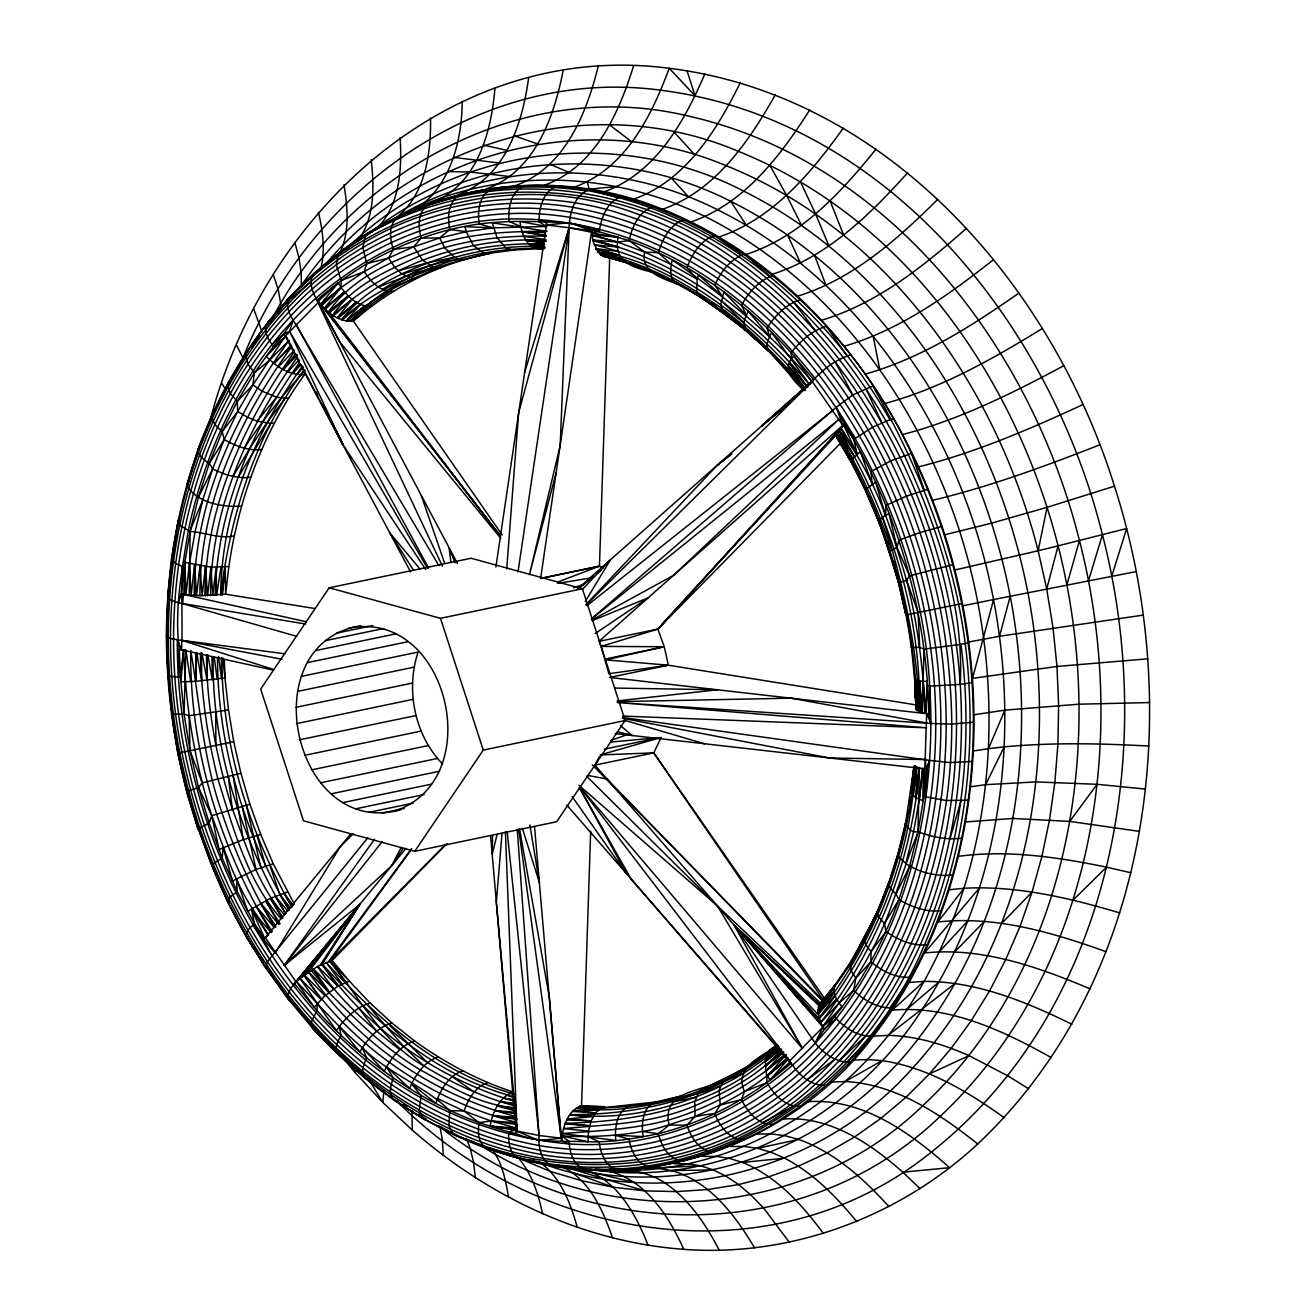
<?xml version="1.0" encoding="UTF-8"?>
<svg xmlns="http://www.w3.org/2000/svg" width="1316" height="1316" viewBox="0 0 1316 1316"><rect width="100%" height="100%" fill="white"/><g stroke="black" fill="none" stroke-linecap="round" stroke-linejoin="round"><path stroke-width="1.5" d="M500.82 538.392L339.495 341.502L318.472 302.318C313.422 294.455 308.569 284.207 312.78 274.995L342.719 250.172C275.439 299.176 226.895 370.684 198.469 448.361L197.992 450.253C176.673 509.802 166.671 573.036 166.342 636.22L170.603 638.523L177.331 639.773C175.489 865.846 325.776 1123.584 569.252 1143.9C672.377 1151.27 773.808 1099.699 836.137 1018.617C908.912 925.164 937.14 803.073 929.705 686.212C917.926 463.413 752.505 214.607 508.766 218.95C404.423 222.075 308.684 284.75 252.935 371.227C221.401 419.639 200.197 474.237 188.287 530.677C182.019 569.631 174.14 609.95 179.289 649.331L183.631 649.923C185.704 706.116 194.472 762.129 211.761 815.706C227.076 856.535 240.17 900.605 271.326 932.55C220.233 848.113 189.586 749.659 190.721 650.597C199.933 704.669 203.322 760.023 221.779 812.202C235.087 852.439 252.59 891.31 274.699 927.5M314.968 608.535L225.661 594.223L199.933 595.704C199.259 505.476 239.183 419.623 291 347.523M603.041 568.167L599.454 566.16L540.629 578.415L591.838 229.56C575.059 221.614 557.013 222.552 539.017 221.73C518.998 220.956 499.027 221.483 479.123 223.983C419.014 232.471 362.443 259.926 317.074 300.048C325.529 311.201 338.426 322.519 353.362 321.088C392.053 287.25 439.297 263.167 489.865 253.445C437.044 265.207 382.199 282.002 341.65 319.656C367.97 285.128 410.937 268.398 450.862 254.778C481.163 246.191 512.681 243.18 544.1 243.838M917.515 833.752C901.246 872.771 891.705 914.423 871.077 951.649C857.226 978.068 839.542 1002.118 822.747 1026.694L824.392 1029.277C856.913 991.08 881.539 946.632 898.877 899.667L909.586 866.323L917.992 831.778L919.407 767.541C912.482 860.138 877.163 949.198 820.575 1022.614L824.392 1029.277L815.114 1043.062C823.783 1053.178 836.203 1063.279 850.35 1061.848C998.515 899.025 1005.062 645.005 911.478 453.395C830.922 277.824 628.143 132.965 431.006 203.799L398.501 216.976L369.961 232.126L340.285 251.899C456.537 166.787 620.033 175.62 734.509 259.17C860.351 347.506 936.334 494.586 956.387 645.087C977.031 801.74 935.742 975.386 815.394 1084.071C719.391 1173.165 570.256 1191.983 453.461 1134.293L448.97 1125.92L449.727 1110.54C423.916 1085.585 388.138 1073.379 362.328 1047.717C338.59 1027.483 318.159 1003.894 296.445 981.604L290.688 988.382L287.398 996.475L288.73 999.634L294.241 1004.947M199.933 595.704L184.651 594.552L184.865 562.376L210.889 567.147L228.852 566.538C238.936 497.859 263.529 430.743 304.621 374.451C289.8 375.965 276.179 366.555 266.26 356.422L285.621 336.518L283.713 333.984L293.155 320.166C288.385 313.027 283.483 300.064 292.843 294.455L264.516 328.737M189.29 595.046L190.113 531.467L198.519 496.938L209.228 463.594L222.174 431.664L237.275 401.347L254.416 372.856L273.514 346.371L283.713 333.984L289.602 331.303L293.155 320.166L438.952 565.65M302.516 366.045C254.959 432.487 221.137 512.483 220.71 594.996C230.432 514.77 255.288 435.103 304.309 369.878M196.38 652.933L196.15 681.31L180.901 681.852L183.631 649.923L185.836 650.17L190.705 681.606M973.445 722.155L951.369 724.113L930.938 723.438L928.816 713.93L919.522 711.693C921.216 612.779 889.978 514.572 839.279 430.184L844.477 423.884L836.203 407.236L852.768 394.948L872.771 386.065C924.803 477.149 963.213 577.527 968.856 683.201C974.399 772.377 960.746 863.28 924.293 945.151C865.286 1088.003 711.134 1194.566 553.822 1165.68C540.596 1163.295 538.31 1146.581 539.05 1135.461L517.254 829.245M185.836 650.17L184.059 714.111L190.096 750.975L198.486 787.379L209.195 823.092L222.124 857.9L237.209 891.557L272.05 955.992L267.411 961.7L265.684 967.803L288.73 999.634M194.242 595.441C193.913 502.416 235.63 414.606 288.961 340.351L269.796 359.992L254.416 372.856L252.902 384.897L237.686 411.48L224.23 439.56L212.633 468.973L202.927 499.587L195.179 531.22L189.438 563.692L185.951 594.684L184.865 562.376L184.651 594.552M221.713 658.066C222.091 745.152 248.658 831.58 291.856 906.856M210.56 595.72C210.84 509.21 247.753 426.466 297.416 357.031M357.442 241.305L372.773 231.139L338.36 254.317L336.353 264.911L341.157 280.571L341.074 287.464C348.164 297.136 358.873 307.467 371.836 306.069M611.512 257.442L629.443 263.513L603.156 256.209L597.859 252.014L592.825 240.631L591.838 229.56L599.602 229.033C601.955 216.252 607.844 201.035 621.3 196.66M205.033 595.786C205.247 507.466 243.575 423.571 293.846 352.573M288.961 909.981C244.628 834.064 217.634 746.304 217.518 658.099M209.524 422.995C260.749 217.765 446.897 39.184 669.219 68.284C887.757 95.476 1051.681 284.651 1114.487 486.196C1185.568 707.597 1152.865 979.022 977.722 1143.999C899.173 1216.905 790.998 1257.389 683.711 1249.328C582.906 1242.074 487.825 1196.112 412.319 1130.148L411.941 1110.49M893.169 418.899L889.929 419.722C821.184 297.844 699.421 199.687 556.898 186.346C543.59 190.705 539.56 206.826 539.017 219.311L546.502 222.289L546.453 224.97L495.885 567.081M840.25 443.508L657.868 629.081L599.027 641.336L844.477 423.884C893.12 502.827 921.315 593.796 927.681 686.212L960.236 684.386C964.299 604.801 936.745 526.992 904.339 455.402C871.011 387.842 824.819 326.269 766.586 278.202C666.274 193.008 517.287 159.828 395.902 218.785C388.236 227.01 390.079 239.709 393.418 249.464L388.516 258.002L364.269 271.589L341.074 287.464L320.462 304.309L317.074 300.048M488.878 1147.914C623.85 1203.498 787.527 1152.503 873.429 1036.12C974.284 905.655 994.715 726.893 954.89 569.992C915.673 415.971 813.568 269.747 662.54 209.26C549.117 162.444 410.839 185.062 320.413 268.777M615.987 1170.368C744.807 1174.497 863.855 1092.296 924.013 981.391C993.712 856.288 1004.602 704.192 969.859 566.719C935.166 431.615 854.133 304.292 732.847 231.813C634.328 171.557 505.805 161.391 402.104 214.755M589.42 1169.25C719.852 1189.894 852.028 1119.176 921.874 1009.931C1007.612 879.647 1023.206 712.351 985.454 563.199C947.981 416.728 855.63 278.318 717.812 209.869C613.717 157.13 481.804 159.401 384.025 225.381M492.546 835.989L492.2 854.232L497.07 834.525M912.547 646.649L911.445 647.094L914.653 679.977L919.818 681.145L919.522 711.693M430.513 118.045C431.253 156.275 424.311 202.911 387.562 223.342M855.861 978.216L870.847 961.897L871.077 951.649L885.948 931.596L884.533 923.569L879.368 917.63L877.525 912.301L888.991 882.049L898.236 852.9L905.605 822.796L905.392 824.392C894.781 873.791 876.604 921.644 850.037 964.71L851.353 971.043L855.861 978.216L853.689 990.389L838.966 1003.137L820.575 1022.614L817.713 1010.885L819.539 1004.47C851.304 968.625 873.511 925.148 890.241 880.355L876.226 915.393M952.817 875.008C936.679 876.67 919.259 872.689 905.836 863.526L913.584 831.893L919.325 799.437L922.516 768.347L924.276 768.709L923.256 800.868L915.952 797.874L916.643 768.511M925.526 713.321L927.221 681.408L919.818 681.145L922.187 712.532L924.046 649.133L919.703 647.373L911.264 647.423C901.657 573.102 875.732 501.166 836.91 437.142L839.279 430.184C874.071 473.382 891.129 527.732 906.543 580.224C917.844 623.751 923.01 668.512 925.526 713.321L927.681 686.212L928.816 713.93L609.538 677.46L668.364 665.205L916.035 704.899M222.749 657.868L228.491 709.916L189.06 715.74L184.059 714.111L180.424 677.049L178.548 677L179.289 649.331L273.514 670.157M215.215 595.49C216.86 511.562 250.83 430.71 299.16 363.019M928.816 713.93L929.705 686.212M166.721 633.358L167.806 600.54M213.176 656.585C211.646 746.682 240.532 836.203 285.424 913.748M586.048 1169.25C574.418 1167.539 570.223 1154.017 569.252 1143.9L561.603 1140.972C562.541 1127.615 567.41 1110.49 581.557 1105.802L590.67 831.317M557.392 582.165L599.454 566.16L609.719 256.834M622.748 716.068L926.579 727.814L617.352 702.497L930.938 723.438L926.661 713.568L924.819 768.84L926.99 769.202L929.705 760.401L950.103 762.589L972.146 761.421M968.247 800.161L946.286 800.523L926.036 796.854L926.99 769.202L924.276 768.709L924.029 796.262L917.992 831.778C931.86 836.91 946.994 840.233 961.799 838.111M591.838 229.56L629.081 240.631L644.725 252.113C640.201 272.165 662.919 278.564 677.263 284.059L680.059 284.684L654.99 272.971L631.269 264.187M179.437 519.047L178.219 520.33L171.475 559.234L175.604 563.511L182.217 566.374C180.983 594.19 182.891 621.761 181.542 649.676L177.331 639.773L284.914 653.789M490.621 835.973L516.267 1133.701C539.001 1143.719 563.922 1140.462 588.038 1141.762C611.71 1142.42 635.217 1138.554 658.296 1133.685C707.482 1121.446 753.065 1096.656 791.048 1063.213L579.928 787.182M534.543 826.728L561.603 1140.972L518.718 829.146M447.045 843.572L332.158 960.466L317.584 966.388L300.015 978.446L317.321 1003.45L316.942 1010.54L311.234 1022.187L312.682 1028.273C344.858 1063.542 381.837 1094.418 423.11 1118.518L425.381 1119.801L395.803 1101.097C387.365 1096.787 390.704 1085.124 393.32 1078.1L386.493 1066.865C393.007 1055.893 401.956 1044.772 414.655 1041.005C444.775 1062.818 477.955 1080.403 513.306 1092.083C499.192 1096.754 492.678 1112.546 490.062 1126.052L516.514 1130.247L516.267 1133.701L508.667 1134.195C508.404 1142.93 509.868 1154.264 518.8 1158.343L553.822 1165.68L562.837 1166.124M877.525 912.301L852.094 959.989L834.558 985.832L833.933 991.836L836.532 999.206L818.832 1018.14C874.614 945.891 911.972 857.506 915.064 765.649C907.81 855.861 874.186 943.325 817.943 1014.356L734.18 925.23L594.914 765.122L599.29 756.634M508.667 1134.195L508.815 1131.859L516.596 1129.589L490.062 1126.052L516.826 1128.19L491.098 1121.018L464.055 1111L437.488 1098.58C442.423 1087.098 450.138 1074.777 462.755 1070.928M462.163 101.529C462.048 147.408 445.91 201.233 398.156 217.831M173.005 556.865L171.804 557.984L167.626 597.464L169.616 599.652L178.548 602.827L181.131 594.059L183.385 594.404L182.677 603.699L296.791 636.368M506.726 568.857L518.636 412.747L569.154 227.767C569.45 213.472 574.187 195.146 589.157 189.915L618.29 197.68M926.201 769.07L924.029 796.262L926.036 796.854M443.229 1155.267L442.39 1140.051L440.054 1126.924C585.258 1243.011 802.974 1248.67 940.15 1116.379C1093.843 972.195 1130.263 738.358 1079.465 540.531C1030.823 346.24 888.152 159.335 684.813 115.249C519.623 77.167 346.684 173.712 270.948 320.972M654.99 272.971C633.226 267.362 613.223 262.986 618.059 237.209L591.871 232.998L599.29 231.402L599.602 229.033M502.021 833.341L496.346 902.217L517.024 1131.118L516.267 1133.701C438.787 1115.195 369.993 1069.184 316.942 1010.54L294.389 983.595L406.002 848.343M915.015 765.616L911.675 794.732L914.028 766.652L910.902 793.252L915.952 797.874L919.407 767.541M569.252 1143.9L569.104 1141.515L562.047 1135.955L588.038 1141.762L588.482 1131.069L591.081 1120.936L595.589 1112.892L601.445 1107.891L656.075 1101.92L681.162 1095.965C647.357 1106.838 611.578 1108.401 576.326 1108.105C617.336 1113.912 658.115 1103.976 697.546 1093.629C728.044 1086.095 754.15 1067.325 778.217 1047.832M383.861 1090.948L382.808 1102.446L412.319 1130.148M926.727 769.153L924.029 796.262L926.99 769.202M915.952 797.874L919.029 767.425M550.845 1165.071C669.729 1185.93 793.449 1130.921 865.681 1035.906C950.975 926.201 978.495 780.256 960.943 644.346L968.263 642.981M222.371 594.783L225.217 567.097L225.661 594.223L228.852 566.538M586.229 604.817L812.268 381.492L813.716 379.666L791.163 352.721C746.633 303.634 691.558 263.513 629.081 240.631L617.665 242.095L592.693 240.006C679.862 260.107 752.439 317.715 809.505 384.519L811.906 381.607C772.179 333.474 722.78 295.755 672.262 259.926C670.37 267.806 668.841 279.403 677.263 284.059M401.15 809.653C293.188 840.233 250.632 643.146 360.897 625.692M442.554 764.004C414.606 735.052 405.542 690.061 418.093 652.078L301.512 676.358M850.35 1061.848L826.201 1085.322L800.424 1106.164C785.52 1107.463 773.808 1094.484 766.948 1082.673C767.689 1069.53 758.987 1053.03 776.489 1045.809M760.648 342.456C751.239 336.6 739.066 327.7 746.452 315.396L723.849 291.971L720.773 304.473L723.455 312.764L746.468 330.99L770.337 352.277L768.462 351.142C721.349 304.144 662.902 267.691 597.859 252.014C643.327 257.591 683.843 282.512 721.02 307.878C752.489 330.892 779.565 359.087 805.112 388.385M911.675 794.732L914.702 767.491M913.37 796.295L916.693 766.554M220.924 567.377L216.646 595.391L216.104 567.41L212.797 595.605L210.889 567.147L207.583 595.753L205.461 566.637L202.121 595.737L199.966 565.864L196.578 595.556L194.571 564.877L191.133 595.194L189.438 563.692M910.902 793.252L914.044 765.764M919.325 799.437L922.861 768.412L923.256 800.868M221.993 594.832L225.217 567.097M917.992 831.778L913.584 831.893L910.277 829.968L905.392 824.392L913.88 767.672M183.631 649.923L180.424 677.049L179.289 649.331M494.931 88.073C491.394 132.686 476.524 187.3 429.361 203.552M449.727 1110.54L464.055 1111L479.024 1122.63C477.757 1131.53 477.724 1143.949 487.068 1148.506L518.8 1158.343L524.64 1158.705M478.975 1144.377C614.309 1231.875 805.787 1219.34 922.631 1105.835C1062.111 975.419 1102.282 767.244 1066.865 585.011C1031.58 401.544 916.331 222.93 738.391 151.356C582.725 85.079 395.277 147.096 301.315 285.572L301.216 272.856L299.077 258.43L294.85 242.457M911.067 791.87L913.896 772.492M518.01 571.884L569.154 227.767L591.805 230.892L569.351 222.684L546.453 224.97L569.154 227.767L591.805 232.241M804.882 389.47L787.939 369.237L804.8 390.523L788.251 371.474L803.763 390.408C793.071 379.995 780.997 369.171 793.877 355.962L811.906 381.607C822.484 370.092 835.134 359.433 850.432 355.123M858.065 951.155L877.953 910.08L888.991 882.049M178.219 520.33L179.65 525.199L190.113 531.467L184.076 566.982L181.131 594.059L184.076 594.47L184.076 566.982L182.217 566.374M528.654 77.71C522.386 123.359 505.426 178.071 457.409 194.933M369.401 1080.337L382.808 1102.446L354.843 1072.326L355.468 1068.773M906.757 821.414L907.431 817.565M908.122 813.716L908.797 809.883M909.471 806.034L911.165 796.427M777.213 1045.792C761.651 1056.485 733.489 1067.654 744.494 1091.523L741.434 1099.584C747.34 1111.609 758.312 1125.493 773.166 1124.226L800.424 1106.164M320.462 270.01C325.562 251.076 322.831 231.205 318.456 212.419M629.081 240.631C631.993 226.994 638.885 211.234 653.131 206.53M507.055 1153.277L550.351 1171.421L581.639 1180.715L613.19 1187.213L644.84 1190.848L676.391 1191.622L707.712 1189.532L738.605 1184.564L768.906 1176.767L798.45 1166.19L827.09 1152.865L854.643 1136.892L880.963 1118.337L905.934 1097.314L929.392 1073.922L951.221 1048.326L971.29 1020.624L989.5 990.981L1005.753 959.561L1019.966 926.546L1032.04 892.1L1041.91 856.403L1049.543 819.687L1054.889 782.115L1057.932 743.918L1058.623 705.294L1056.978 666.455L1052.997 627.6L1046.713 588.959L1038.159 550.746L1047.059 507.334L1114.487 486.196M396.856 1101.064C536.533 1242.09 770.798 1281.85 931.465 1152.026C1112.283 1008.665 1158.064 749.446 1102.43 534.724C1050.283 323.621 886.82 118.933 660.665 90.212C476.096 65.224 305.213 196.166 240.779 363.43M771.077 1050.398L777.246 1045.381L749.182 1065.384L723.652 1080.173L719.062 1090.503L720.247 1105.111L714.703 1113.78C689.568 1114.899 667.261 1127.927 642.504 1131.447C615.97 1136.218 588.943 1137.254 562.047 1135.955M563.133 70.521C554.102 116.992 534.921 171.606 486.098 188.961M850.037 964.71L879.236 908.221M199.193 448.641C160.042 558.297 157.69 679.369 187.086 791.656L186.658 791.541C173.531 740.842 166.622 688.597 166.342 636.22M900.407 847.372L903.335 835.397M904.306 831.399L906.263 823.405M1136.251 571.572L993.58 599.537L972.508 678.382L1056.978 666.455L1147.799 658.822M241.568 506.101C222.404 507.433 197.071 502.942 186.691 485.407L188.385 482.281M556.175 472.625L529.46 574.566L560.172 445.696L569.154 227.767L524.541 372.741M961.832 603.6L905.918 615.033L898.647 583.021L906.543 580.224L909.619 575.882L897.002 547.407L889.024 513.503L882.575 517.106C901.773 580.389 917.696 645.087 919.226 711.578L915.985 708.765L914.801 679.418L915.229 685.504M1046.713 588.959L1058.097 545.844L1126.628 528.522L1111.74 576.293M968.79 641.994L999.551 636.27L1010.211 596.197C978.742 433.721 881.934 276.689 730.808 201.381C616.974 143.033 470.404 152.311 369.664 233.212M777.591 1045.036L746.616 1067.309L699.799 1090.8L694.7 1101.36L695.078 1116.33L686.936 1125.18L669.104 1125.131L658.296 1133.685L642.504 1131.447C641.731 1120.59 644.034 1105.588 656.075 1101.92M294.422 904.191L273.234 863.79L260.7 834.426L243.279 839.608L223.21 847.767L222.124 857.9L211.81 865.007L227.487 901.361L245.549 935.413L265.684 967.803L268.168 969.579M250.714 477.231C237.554 479.057 224.362 474.582 212.633 468.973C209.82 461.143 198.798 459.169 197.992 450.253L213.57 412.78L209.441 424.344M738.292 323.407L699.553 296.594L696.723 291.445L697.167 279.272L671.275 264.532L658.395 252.721C662.326 239.15 670.173 224.098 684.435 219.443M598.188 66.54C586.327 113.62 564.844 167.889 515.263 185.655M1066.865 585.011L1079.465 540.531M949.955 838.736L960.927 801M227.536 384.65L247.918 350.171L227.536 384.65L230.251 393.352L237.275 401.347L237.686 411.48L222.174 431.664L224.23 439.56C235.482 445.927 248.494 451.224 261.654 449.48M1088.48 580.8L1102.43 534.724M393.698 291.099C380.817 292.481 370.619 281.525 364.269 271.589L366.687 263.661L362.821 247.375L365.42 236.386M885.339 537.57L865.763 490.917L867.376 488.187L875.535 482.034L885.553 515.346L885.981 505.36L906.477 496.116L927.599 489.355M890.85 878.43L899.42 851.37L897.973 854.726L898.631 856.749L905.836 863.526M186.691 485.407L198.469 448.361L211.629 416.596L229.658 380.505M187.119 487.298C214.755 388.911 274.205 296.462 363.084 243.213C435.448 199.719 524.985 187.908 606.479 209.441C812.433 266.687 937.535 481.13 950.103 685.356C965.714 877.262 869.942 1103.663 668.215 1153.606C467.295 1202.38 280.818 1043.193 211.81 865.007M633.605 65.8C618.882 113.242 595.062 166.968 544.725 185.03M319.739 270.043L316.959 270.997L288.813 298.304L268.25 321.959C261.917 329.576 268.431 339.939 273.514 346.371L285.621 336.518L287.118 338.245L283.713 333.984L272.132 344.611M437.488 1098.58L435.859 1103.334L411.595 1083.841C417.32 1072.573 425.677 1060.844 438.327 1057.028M564.087 1166.65C694.453 1201.689 838.111 1145.496 918.206 1038.702C1014.159 914.867 1039.245 747.57 1010.211 596.197M535.941 1161.09C665.6 1211.97 821.233 1171.882 912.942 1067.802C1027.944 941.318 1059.561 756.93 1027.878 592.677C995.883 427.453 897.413 267.74 743.721 191.149C615.839 124.461 448.378 146.405 345.993 249.398M464.055 1111C468.183 1099.37 475.24 1086.523 487.792 1082.64M199.785 446.766L213.57 412.78M190.59 529.509L202.927 499.587M340.104 252.639C349.892 231.468 347.638 207.171 343.969 184.816M973.396 750.959L988.464 748.672L1004.898 710.146L1079.054 704.192L1149.658 702.563M704.817 73.992C684.304 121.5 655.648 173.449 603.978 191.84M594.914 765.122L653.756 752.867L661.241 737.404L600.162 754.94L653.756 752.867L824.754 998.663M941.384 910.639C926.513 912.514 911.61 906.971 898.877 899.667L896.13 894.14L909.586 866.323M970.55 786.738L985.618 784.665L1004.24 746.863C1052.323 742.356 1100.719 743.425 1148.868 746.057M198.519 496.938L212.633 468.973M740.217 82.892C716.792 130.07 685.718 180.818 633.424 199.242M374.484 839.279L284.174 965.45L391.855 865.517L401.133 847.471M898.17 577.214L878.512 520.791L882.575 517.106M727.551 1077.886C706.412 1092.198 660.583 1088.431 669.104 1125.131M167.938 674.68L169.6 676.21L178.548 677M878.019 914.85L850.646 962.111M198.288 828.603L212.156 866.422L198.288 828.603L209.195 823.092L211.761 815.706L198.486 787.379L202.22 782.888L240.894 773.232L249.892 804.175L260.7 834.426M238.18 477.231L270.751 423.407L274.337 423.012M775.223 94.933C748.886 141.519 715.41 190.869 662.54 209.26M924.342 490.128L911.478 453.395L890.685 460.896L870.896 471.704L872.245 484.206L860.269 451.668L852.636 458.807L851.304 462.113L866.257 491.723L865.763 490.917M233.129 476.326L249.234 449.2L266.605 423.226L285.111 398.32L288.681 397.958M884.533 923.569L898.877 899.667M585.242 601.577L610.46 559.744L582.725 589.058M209.228 463.594L224.23 439.56M513.075 1100.867C436.945 1078.133 367.707 1029.277 322.223 964.036L359.762 904.487L284.174 965.45L382.298 841.516M350.698 833.916L265.306 937.699L296.067 981.917L359.762 904.487L321.663 964.299L337.867 986.145L349.431 981.21L370.092 1003.006L391.872 1022.96L414.655 1041.005M809.636 110.051C780.421 155.814 744.593 203.569 691.18 221.845M320.232 965.023L359.762 904.487L294.389 983.595M391.855 865.517L403.19 848.376M574.352 187.102C625.38 168.826 651.601 115.89 669.219 68.284L695.045 95.723L687.034 70.735M237.275 401.347L252.902 384.897L285.259 336.123L318.62 302.186L457.442 563.413M329.197 587.791L260.683 689.041L303.47 820.789L414.754 851.304L556.635 821.76L625.149 720.526L582.379 588.762L471.079 558.247L329.197 587.791L440.498 618.323L582.379 588.762M414.754 851.304L483.268 750.071L625.149 720.526M817.795 1012.284L833.933 991.836L817.713 1010.441L852.028 961.766M866.504 934.821C861.914 940.298 867.195 947.421 871.077 951.649M357.952 240.762C374.879 217.666 374.205 186.987 371.244 159.795M244.266 448.098C262.345 420.544 283.039 394.866 304.95 370.306L301.068 374.797M853.689 990.389C863.428 999.749 876.045 1007.447 889.863 1007.924L911.429 977.13C896.492 978.791 882.115 971.011 870.847 961.897M251.323 347.029L259.713 335.383M843.276 128.145C811.199 172.84 773.084 218.818 719.161 236.896M411.892 848.787L330.069 960.993C359.367 997.512 382.035 1042.19 423.949 1066.026C452.671 1083.43 483.465 1097.692 516.02 1106.164M328.572 961.486L411.332 848.968M965.549 821.941L1012.942 818.47L1069.76 821.398L1097.1 784.303L1145.463 789.074M827.632 996.163L830.018 993.004M515.658 1116.478C432.898 1094.583 356.899 1042.765 308.553 971.965L359.762 904.487L302.104 976.768M580.093 787.067L802.447 1048.539L734.18 925.23L819.539 1004.47L834.558 985.832L818.223 1007.365L833.834 988.612M829.804 993.087L823.684 1001.048L592.332 764.876M312.78 274.995L316.959 270.997M811.906 381.607L813.716 379.666M1119.719 912.909C1069.332 897.94 1017.021 885.438 964.069 888.251L937.831 922.039C995.406 915.492 1052.471 932.534 1106.114 951.698M284.272 305.427L289.158 299.16M836.088 983.595L819.539 1004.47M277.627 313.257L281.311 308.569M359.762 904.487L303.864 975.37C353.774 1047.339 431.122 1100.456 515.954 1122.219M297.367 354.876L283.22 369.549L295.689 353.79M500.376 536.122L321.647 305.707L341.074 287.464L321.203 305.213L318.028 301.348L338.261 282.924L341.074 287.464L324.262 308.322L500.508 536.155L328.408 311.974C354.514 274.501 400.228 257.377 441.863 242.966C476.03 232.948 511.71 231.221 547.094 231.271L492.332 222.815L497.004 237.604L505.459 247.622L512.089 250.056L541.287 248.642C527.124 250.04 521.021 232.981 520.067 221.499L546.568 226.5L546.502 222.289M546.189 236.222C503.074 235.153 459.481 240.121 419.162 256.126C387.546 270.603 352.524 284.947 332.784 315.149C390.507 263.216 468.414 236.732 545.762 240.17M367.904 837.716L272.05 955.992M834.558 985.832L819.325 1004.799L734.18 925.23L815.114 1043.062L822.944 1027.105L821.76 1024.851L734.18 925.23L818.93 1005.687M237.686 411.48L247.128 417.09L257.163 421.169L276.524 397.169L285.111 398.32M399.883 1049.74C368.941 1025.838 338.755 999.634 317.584 966.388L337.867 986.145L324.97 995.702L314.228 1007.283L296.445 981.604M875.962 149.152C841.089 192.514 800.737 236.535 746.353 254.366M841.566 427.141L843.523 424.887L853.755 439.396L857.177 454.152L840.973 427.832L842.898 425.529L812.136 381.311L803.155 389.635M979.63 887.741L924.523 952.965C981.9 946.928 1038.077 966.915 1090.125 988.875M829.195 992.988L821.349 1002.463L822.994 1001.46L607.038 779.039L587.347 775.371M320.462 304.309L338.261 282.924M817.713 1010.885L833.933 991.836M293.073 985.092L295.935 981.752M266.638 324.081L288.813 298.304M392.036 1098.005C515.247 1188.99 697.414 1189.319 811.314 1082.262C940.924 964.793 978.15 773.545 945.118 606.989C912.284 439.577 804.997 276.492 640.547 215.232C495.556 158.052 325.957 224.016 245.615 354.613L247.869 364.071L254.416 372.856M366.687 263.661L388.516 258.002L413.701 246.783L421.186 238.081L439.659 237.982L466.259 231.665L493.352 227.849L546.568 226.5L539.017 221.73L539.017 219.311M630.529 1105.522C616.694 1110.178 614.506 1127.861 615.789 1140.429L562.425 1133.553C606.956 1130.066 652.473 1128.783 694.305 1111.082C727.978 1097.61 759.019 1078.182 786.343 1054.412L767.689 1075.649L769.86 1080.337L788.383 1058.788C796.147 1072.244 809.439 1086.506 826.201 1085.322M815.18 378.12L761.701 425.923L800.079 392.316M297.021 374.451L303.552 367.016M300.492 364.516L292.613 373.448L300.739 364.598M817.943 1014.356L834.837 995.389M905.918 615.033L898.647 583.021L889.501 551.552L897.002 547.407L898.927 540.152L920.016 532.536L941.417 526.548M907.497 172.939C869.892 214.738 827.419 256.62 772.591 274.156M599.718 643.014L601.116 646.403L657.868 629.081L840.677 428.21L857.177 454.152L843.523 424.887M668.364 665.205L605.656 659.859L664.235 646.748L601.116 646.403L608.897 673.743L668.364 665.205L664.235 646.748L657.868 629.081L838.785 430.908L854.528 456.619L837.7 432.931C860.105 469.713 878.101 509.062 891.557 549.973M783.645 1051.649L766.077 1070.879L784.369 1054.708M657.868 629.081L837.354 433.638L852.636 458.807L836.927 435.251C887.691 517.846 914.242 614.029 917.351 710.689L917.203 680.865M283.22 369.549L296.939 354.613M939.328 951.797L968.148 920.493M286.526 302.696L289.175 299.834M301.117 286.904L315.873 272.938M323.127 267.132C417.896 151.143 587.709 107.188 726.103 165.684C887.313 230.251 996.294 386.328 1038.159 550.746L1058.097 545.844M287.957 371.786L298.88 359.975M544.824 248.296C474.994 246.651 398.633 269.813 349.842 321.351L368.348 306.332L390.243 291.346M585.933 604.62L717.22 465.255L812.136 381.311M291.247 345.269L273.991 363.545L291.724 345.697M278.515 366.769L294.389 350.237M588.482 1131.069L563.544 1128.585C607.597 1124.522 652.752 1123.716 694.19 1106.049C726.103 1092.148 758.888 1076.241 781.671 1049.082M187.086 791.656L177.808 753.18L171.787 713.979M847.159 1062.144L872.689 1035.857C857.752 1037.353 844.198 1027.368 834.591 1016.873L822.747 1026.694L841.845 1006.822L836.532 999.206L818.996 1018.666L734.18 925.23L822.944 1027.105L789.584 1061.041L791.048 1063.213M1001.657 923.404L1032.04 892.1M954.643 951.896L984.434 921.397M445.351 844.675L330.069 960.993L349.431 981.21L332.158 960.466M287.447 892.116L270.487 898.302L251.586 908.961L268.069 935.232L263.628 939.361L275.143 952.965L340.383 846.435L353.428 833.653M265.306 937.699L263.628 939.361L252.869 925.099L254.366 923.848L251.586 908.961L247.852 911.593L236.518 878.907L256.044 869.481L273.234 863.79M778.973 1048.178C723.257 1104.469 641.846 1121.676 565.304 1123.272L589.519 1125.805L565.074 1123.897M1073.017 900.177L1106.509 867.162L1130.839 872.738M937.732 199.358C897.479 239.347 852.965 278.959 797.743 296.149M374.879 230.316C400.113 207.089 402.005 169.534 400.146 137.489M591.378 618.898L836.203 407.236L842.898 425.529M839.361 1060.778L865.681 1035.906M778.727 1047.158L765.468 1058.163L778.381 1046.236M787.577 1057.324C761.783 1083.841 728.982 1102.249 695.078 1116.33M329.609 312.945L348.181 295.886L328.408 311.974M252.869 925.099L247.803 930.132L245.549 935.413L258.347 954.626M391.872 1022.96C377.61 1027.303 367.131 1039.508 359.811 1051.977L339.215 1026.546C347.292 1016.413 357.31 1006.625 370.092 1003.006M824.392 1029.277L836.137 1018.617M769.86 1080.337L790.159 1061.88L788.383 1058.788L767.689 1075.649L787.84 1057.85M325.216 309.276L344.447 291.872L324.262 308.322M1071.833 1024.259C1025.756 1001.558 976.209 981.193 924.013 981.391L892.232 1010.162C949.066 1005.029 1003.022 1030.609 1051.32 1057.636M338.261 318.275L356.323 302.236L337.241 317.748L352.178 299.374L333.606 315.708M577.313 589.107L717.22 465.255L731.696 453.905M781.951 1052.652L765.172 1066.289L781.704 1051.665M966.487 228.293C923.7 266.227 877.262 303.42 821.661 320.216M296.067 981.917L300.015 978.446L320.972 999.518L304.391 974.959L324.97 995.702M329.099 312.566L348.181 295.886M333.524 258.117L338.13 254.153M785.652 406.595L761.701 425.923L798.713 393.862M803.336 389.865L807.958 385.851M776.999 1045.957C720.675 1096.343 643.935 1114.899 569.927 1114.603C621.3 1120.854 673.759 1108.927 719.967 1086.424M346.618 321.055C373.464 297.219 406.776 279.535 440.301 267.707M765.172 1066.289L781.786 1052.076M342.242 319.903L360.485 304.391L346.124 320.956L364.532 305.773M779.862 1049.296L764.958 1062.012L779.927 1049.855M906.856 1009.306L939.18 981.752M337.719 318.011L356.323 302.236M287.793 301.068L311.119 281.328M765.468 1058.163L778.792 1046.894M761.701 425.923L790.834 401.38M593.467 576.128L577.708 589.239L593.582 576.128M596.625 573.513L601.346 569.581M393.418 249.464L413.701 246.783L439.659 237.982L449.825 229.56L466.259 231.665L473.299 245.385L483.087 252.919L486.525 253.659L515.411 249.859L512.089 250.056M596.74 573.513L601.494 569.581M350.155 321.384L368.348 306.332L353.362 321.088L502.12 534.905M777.772 1045.743L766.685 1054.889L777.69 1045.973M768.577 1052.274L776.391 1045.924M327.322 263.924L330.349 261.473M333.392 259.022L337.932 255.337M167.938 596.428L169.139 595.474M591.509 619.046L838.934 419.376L673.479 575.388L592.035 620M955.087 983.463L887.955 1035.396L873.429 1036.12M586.985 605.64L833.061 410.279M199.752 829.574L197.943 829.195L186.658 791.541L198.486 787.379M993.613 259.581C948.408 295.245 900.16 329.888 844.23 346.24M717.22 465.255L731.729 453.921M853.755 439.396L872.738 427.108L889.929 419.722M807.169 1079.811L835.134 1059.1M395.902 218.785L431.006 203.799L461.603 194.702M1018.946 293.024C971.488 326.204 921.545 358.199 865.303 374.073M675.223 1099.14C703.649 1090.684 730.594 1077.82 755.614 1061.963M758.97 1059.66L769.07 1052.751M268.25 321.959L270.52 320.413M586.163 190.935C543.837 184.454 500.425 185.885 458.725 195.722C447.637 202.68 447.489 218.078 449.825 229.56M595.128 633.605L648.114 597.859L592.299 620.626M345.516 249.201L352.343 244.694M847.224 356.011L826.3 326.286C811.906 330.464 800.243 341.173 791.163 352.721L791.442 359.663L809.505 384.519M1042.371 328.474C992.807 358.955 941.318 388.204 884.796 403.551M800.506 299.719C786.145 304.012 775.108 315.659 767.031 327.849L769.547 336.567L766.981 343.871L767.244 349.332L803.615 390.095M831.005 1082.015L845.3 1081.538L882.033 1060.63C927.303 1067.21 967.573 1091.425 1004.141 1117.662M382.561 289.273C430.595 259.367 487.364 244.611 543.853 246.421M762.754 1122.68L793.647 1105.983M1063.756 365.733C1012.267 393.336 959.364 419.738 902.579 434.543M367.444 233.886L401.347 215.972M773.166 1124.226C727.106 1151.368 674.631 1167.177 621.185 1169.43C606.824 1170.779 600.392 1153.606 599.191 1141.893L587.989 1136.563M741.582 255.057C729.064 260.93 720.313 272.79 714.802 285.144L722.27 296.264L698.451 274.814L697.167 279.272L687.018 267.592C691.986 254.202 700.721 239.923 715.032 235.334L741.582 255.057L744.708 254.103L770.123 276.557L773.265 275.603M744.609 1070.007L702.53 1088.793L705.639 1087.658M770.123 276.557C757.49 282.183 747.998 293.32 741.517 305.279L746.452 315.396L748.31 311.283L769.547 336.567L771.686 332.652L791.442 359.663M929.392 1073.922L969.02 1055.629L1007.875 1075.879L1028.717 1088.825M386.493 290.737L413.142 278.531L416.563 278.301M1082.953 404.571C1029.754 429.131 975.567 452.605 918.552 466.867M743.227 1073.395L699.799 1090.8M375.767 228.491L384.19 224.822M350.5 244.677L353.839 243.23M326.467 263.233L329.757 261.818M395.113 810.903C488.697 779.352 448.082 607.959 348.839 628.193M378.564 287.02L405.657 276.344L433.309 267.247L436.896 267.938M744.494 1091.523L766.948 1082.673M341.157 280.571L364.269 271.589M1099.896 444.808C1045.184 466.16 989.879 486.657 932.649 500.327M686.936 1125.18C690.785 1136.777 698.615 1150.003 711.841 1151.796L744.609 1139.393C729.821 1140.627 719.655 1125.937 714.703 1113.78M749.182 1065.384L752.242 1064.266M610.69 740.546L628.028 734.312M492.924 188.747C478.991 193.452 477.379 211.481 479.123 223.983L493.352 227.849L464.943 226.681L466.259 231.665M524.755 185.951C510.756 190.705 508.025 208.454 508.93 221.368L520.774 226.566M573.513 587.808L583.103 584.567M177.808 753.18L233.738 741.747L228.491 709.916M249.892 804.175L211.761 815.706L219.098 849.741L223.21 847.767L232.587 881.227L236.518 878.907L237.209 891.557L230.201 896.953L227.487 901.361L246.322 936.367L266.572 968.938M388.516 258.002L394.553 267.082L401.824 273.975C422.584 268.908 443.311 258.956 464.778 259.416M458.725 195.722L428.144 204.803C417.254 211.744 418.192 227.125 421.186 238.081M1047.059 507.334L991.59 523.159L944.789 534.773M909.619 575.882L952.85 564.712M658.296 1133.685C661.306 1145.233 668.215 1158.985 681.277 1160.893L714.933 1151.566L711.841 1151.796M398.09 270.866L425.973 263.216L454.349 257.278L457.886 258.907M720.247 1105.111L741.434 1099.584M1038.159 550.746L954.89 569.992M730.314 1146.532L744.066 1146.417L757.539 1148.342L798.631 1139.426C834.657 1152.224 863.592 1178.774 888.925 1206.558M540.777 578.481L599.454 566.16M672.821 1102.002L695.835 1097.182M336.583 633.111L372.773 625.577M325.414 640.645L383.696 628.505M315.659 650.565L396.05 633.818M307.599 662.59L408.108 641.665M297.564 691.426L414.129 667.146M295.87 707.35L412.451 683.07M605.36 659.02L664.235 646.748M296.495 723.652L413.06 699.355M299.406 739.822L415.988 715.542M304.522 755.368L421.104 731.087M311.695 769.844L428.276 745.563M320.693 782.773L437.274 758.493M331.254 793.795L439.791 771.192M343.065 802.563L431.5 784.139M355.731 808.797L424.065 794.568M368.908 812.334L413.125 803.122M382.166 813.041L404.275 808.435M604.209 749.149L659.267 737.799M962.901 605.788L993.58 599.537M972.146 682.576L960.236 684.386M999.551 636.27L1143.324 615.082M974.037 714.769L1004.898 710.146M557.655 583.366L591.739 577.823M960.943 644.346L924.046 649.133M195.739 652.917L196.15 681.31L225.151 677.905L224.296 659.645M234.264 535.925C219.262 539.149 204.671 532.223 190.113 531.467M479.024 1122.63L491.098 1121.018L515.971 1122.63M927.55 944.74C912.646 946.517 897.973 939.854 885.948 931.596M988.464 748.672L1004.24 746.863M958.393 856.338C1007.892 849.643 1057.998 857.177 1106.509 867.162M617.188 700.935L717.549 689.765L614.786 688.071M889.863 1007.924L893.103 1007.562M949.132 889.764L964.069 888.251M702.645 1156.451L716.233 1156.386L729.459 1158.409L742.586 1162.456L784.665 1158.179C813.337 1173.214 836.367 1196.754 856.7 1221.561M782.954 1119.093C828.915 1115.573 869.975 1143.012 902.825 1172.211L949.609 1167.67C910.54 1133.027 862.638 1097.84 807.613 1101.706M617.023 186.51L589.173 189.142L587.249 181.723M985.618 784.665L1035.889 781.918L1097.1 784.303M610.953 742.076L659.217 737.585M184.059 714.111L171.458 714.325M681.277 1160.893L684.336 1160.663M653.016 1166.634C638.523 1167.917 631.104 1151.237 628.982 1139.278L615.427 1135.264L643.179 1136.563L642.504 1131.447M909.29 982.394L924.013 981.391M645.317 1168.411L700.638 1165.812L713.404 1169.957L726.037 1176.191L738.605 1184.564L751.189 1195.224L763.856 1208.318L789.304 1242.255M852.982 1060.12L867.392 1059.528L882.033 1060.63M617.352 701.658L791.229 698.171L926.744 722.994M598.385 1109.964L573.463 1110.441L595.589 1112.892L572.509 1111.411M757.144 1134.063L771.028 1133.882L784.764 1135.675L798.631 1139.426M658.592 1168.411L671.275 1170.533L713.404 1169.957M527.206 1160.153L534.428 1160.136M674.253 1163.755L687.692 1163.739L700.638 1165.812M556.767 1166.239L560.419 1166.223M586.41 1169.644C613.042 1169.94 642.011 1167.012 665.09 1183.1C689.42 1199.468 705.853 1224.653 719.243 1250.2M609.127 1169.282L621.185 1169.43M448.082 171.541L469.927 172.034L509.687 176.492M543.294 247.375L531.582 246.405L543.376 246.832M543.886 242.786L526.055 240.433L546.337 241.223M544.61 244.414L528.67 243.822L544.314 245.45M546.206 235.86L522.041 231.682L545.449 232.619M581.557 1105.802L604.669 1106.723L579.665 1106.361L601.445 1107.891L579.27 1106.509M566.818 1119.965L591.081 1120.936L567.295 1118.929L593.121 1116.577L569.581 1115.096M270.751 423.407L257.163 421.169M618.059 237.209L592.003 234.922L617.665 242.095L644.725 252.113L658.395 252.721M534.724 248.082L544.347 248.658M887.955 1035.396C916.117 1035.84 943.44 1044.361 969.02 1055.629M516.678 1119.373L492.727 1115.721L515.625 1117.284M595.391 1169.2L641.501 1172.523M531.582 246.405L545.054 247.441M515.773 1112.267L494.816 1110.622L514.638 1113.632M845.3 1081.538C895.637 1084.154 939.509 1113.533 977.722 1143.999M592.71 240.055L617.796 247.03L593.993 244.809C679.829 264.582 751.897 321.071 807.514 387.513L789.551 363.232L807.711 387.167M685.291 287.678L704.504 298.6L701.79 298.008C671.176 279.486 638.457 263.299 603.156 256.209L606.791 257.064M308.553 971.965C343.673 1006.987 377.347 1044.279 420.413 1069.924C450.22 1086.177 480.949 1105.999 515.757 1107.628M453.559 157.361L499.274 163.019M566.867 1166.568L574.928 1167.473M578.958 1167.917L587.018 1168.805M615.263 733.588L924.819 768.84M591.822 230.53L599.29 231.402L591.838 229.889M1069.76 821.398L1139.442 831.383M514.49 1103.334L500.212 1101.673L515.724 1104.469M526.055 240.433L543.689 242.506M561.751 1138.258L539.05 1135.461L516.398 1130.987M492.727 1115.721L516.859 1118.797M618.52 251.537L595.605 248.559L619.803 255.469L595.852 248.987M491.098 1121.018L517.402 1124.604M622.6 717.483L929.705 760.401L925.888 769.021L925.526 759.529L829.722 758.016L622.452 718.223M523.817 236.354L545.712 239.545M515.921 1111.148L497.349 1105.901L515.099 1108.598M522.041 231.682L546.058 235.334M513.224 1099.715L503.337 1098.087L514.77 1100.439M305.641 624.047L178.548 602.827M497.349 1105.901L514.885 1108.96M398.403 1101.558L395.803 1101.097L363.858 1076.784L336.962 1052.997L311.53 1026.776M880.207 521.597L878.512 520.791M599.356 1169.661C641.797 1173.872 667.821 1213.747 683.711 1249.328M413.142 278.531L401.824 273.975M281.969 659.25L181.476 640.25L273.81 669.499M521.712 1158.935L489.897 1149.082L455.862 1135.642L423.11 1118.518L419.261 1110.49L421.087 1095.652L411.595 1083.841L409.671 1088.431L386.493 1066.865L384.272 1071.29L362.328 1047.717L366.588 1057.965C363.677 1064.282 359.202 1075.485 367.345 1079.663L337.291 1052.751M322.223 964.036C375.044 1021.742 436.813 1076.899 514.408 1096.787M621.58 258.726L600.211 254.416L623.833 261.193L600.54 254.679M342.028 983.891L326.105 962.341C377.873 1019.143 438.228 1072.589 513.734 1093.974M489.897 1149.082L453.461 1134.293M483.367 145.105L507.137 150.386M183.385 594.404L306.332 621.777M581.409 1168.328L592.578 1172.507L634.164 1182.344M229.593 902.463L228.145 902.118L212.945 868.215M592.825 240.631L617.796 247.03M617.401 731.712L632.256 735.529L620.313 725.527M592.035 235.383L617.665 242.095M509.983 1093.218L513.635 1094.386M629.443 263.513L606.479 257.031M595.687 248.708L619.803 255.469M611.627 257.377L617.369 258.989M600.474 254.613L623.833 261.193M757.539 1148.342L771.044 1152.257L784.665 1158.179M644.84 1190.848L564.136 1166.848M624.08 720.132L704.537 743.787M558.428 1165.137C588.351 1176.866 602.744 1209.453 612.549 1237.912M276.524 397.169L261.999 391.115L252.902 384.897M506.627 1095.241L514.095 1097.61M246.322 936.367L247.852 936.86M671.275 1170.533C709.653 1181.126 735.134 1215.178 754.512 1247.831M514.046 135.68L537.75 144.003M572.246 1172.424L613.19 1187.213C629.262 1203.466 639.724 1224.176 648.081 1245.232M469.006 1140.133L474.418 1142.255M433.309 267.247L422.436 260.009L413.701 246.783M549.907 164.171L569.186 172.511M839.378 439.33L836.91 437.142L851.551 460.666L836.812 435.678M742.586 1162.456C776.637 1176.29 802.003 1204.568 823.421 1233.47M644.725 252.113L671.275 264.532M265.519 966.174L287.711 998.318L312.682 1028.273L331.616 1046.812M438.837 1125.904L458.61 1136.169M340.186 1055.629C332.339 1051.616 337.982 1040.972 341.074 1035.396L339.215 1026.546L336.419 1030.592L317.321 1003.45M898.647 583.021L879.006 519.853M592.578 1172.507L603.156 1178.774L613.19 1187.213M673.002 280.242L701.79 298.008M538.425 1161.304C560.484 1176.224 570.371 1202.84 577.329 1227.45M723.455 312.764L748.459 332.224L697.842 294.373M403.338 1104.683L406.644 1106.756M418.159 1114.043L426.4 1119.258M711.282 303.19L716.365 306.628M699.553 296.594L725.577 314.096M452.293 1076.735L474.254 1092.066M454.349 257.278L444.528 247.523L439.659 237.982M743.063 326.894L746.254 329.214M609.538 124.839L631.976 142.013M721.925 310.675L745.103 329.016L770.337 352.277M222.174 431.664L214.738 424.476L211.629 416.596M896.13 894.14L890.718 888.859L888.662 884.072M578.974 785.274L717.335 905.836L820.625 1003.253M721.02 307.878L768.462 351.142M427.618 1062.686L388.401 1024.029M902.825 1172.211L919.95 1188.562M423.949 1066.026L403.716 1046.516L366.605 1004.042M721.201 300.558L744.395 323.177M586.837 776.44L717.335 905.836L802.447 1048.539M333.54 988.925L313.323 968.872L329.197 992.149L311.053 970.336M312.682 1028.273L332.948 1048.441M767.244 349.332L791.08 374.155L789.304 373.135L803.467 390.013M671.423 178.154L688.761 197.104M674.335 132.307L695.029 154.992M734.18 925.23L819.72 1020.459M566.851 805.145L789.584 1061.041M275.373 927.007L260.716 903.352L278.976 924.589M281.048 918.749C246.668 880.157 232.948 827.122 217.831 778.727C207.467 737.602 201.414 695.407 200.377 652.999M274.386 927.681L255.995 906.132L272.33 931.728M206.546 654.957C206.661 707.218 216.795 759.069 232.29 808.846C246.355 845.382 257.41 885.388 284.421 914.785M419.952 568.973L389.783 532.865L413.701 570.535M287.809 911.149L275.274 896.163L285.852 913.518M296.774 1007.974L301.825 1014.027M305.625 1018.568L308.158 1021.594M342.357 1056.896L354.843 1072.326M787.939 369.237L804.8 390.309M794.864 378.893L803.731 389.964M269.648 864.678L279.765 894.403L290.606 908.106M788.383 366.457L805.227 388.286M329.609 961.124L345.927 982.23M358.709 1008.138L376.689 1031.382M844.477 423.884L855.384 438.113M793.745 302.236L815.476 330.81M293.221 905.408L283.878 893.038L292.037 906.79M269.352 971.192L271.688 974.449M276.376 980.93L282.233 989.056M286.921 995.538L290.441 1000.407M519.507 1159.347C532.289 1174.892 538.441 1194.484 542.587 1213.862M312.747 969.218L329.197 992.149M254.366 923.848L264.664 938.341L251.586 908.961L268.546 934.821M572.115 796.558L626.367 873.627L579.385 787.511L631.17 879.154L792.396 1065.154M653.756 752.867L824.046 1000.9M492.513 1149.427C502.251 1163.459 505.805 1180.666 508.535 1197.231M285.259 336.123L342.785 444.512L425.742 569.548M260.535 957.949L262.707 961.272M260.716 903.352L275.883 926.645M730.808 201.381L746.221 225.151M282.035 918.255L270.487 898.302L282.874 917.778M280.111 923.865L265.585 900.72L278.318 922.713M260.683 957.522L262.822 960.96M279.765 894.403L289.29 909.85M315.873 298.074L442.39 566.094M270.487 898.302L282.446 918.025M221.894 383.482L225.727 389.849M837.47 433.359L852.636 458.807M836.992 437.521L851.304 462.113L836.927 437.34M427.651 568.512L289.602 331.303L342.785 444.512L410.625 572.032M842.372 444.545L844.362 448.016M769.712 165.092L786.54 195.179L801.428 225.184M296.001 324.164L428.522 567.887M835.216 361.851L852.768 394.948M842.059 444.43L851.896 463.117L853.344 463.643L851.666 460.205M288.056 340.038L299.39 361.653M301.265 365.256L342.785 444.512L322.404 404.341M315.922 391.559L317.781 395.211M854.232 465.42L858.69 474.319M324.526 407.911L342.785 444.512L340.68 438.738M236.699 345.466L242.917 357.919M800.309 181.575L815.558 213.834L828.866 245.862M336.748 431.697L342.785 444.512M865.763 388.302L881.835 422.716M876.111 512.812L867.08 493.484L878.134 519.524M787.527 234.84L800.441 262.97M253.856 309.161L261.9 331.731M466.325 1138.373L470.125 1147.897L473.431 1161.683L475.356 1177.672M886.77 541.172L888.909 546.568M830.051 200.674L843.572 234.955M454.991 562.722L449.085 547.752L450.845 561.85M814.522 255.172L825.971 285.276M190.096 750.975L202.22 782.888M906.543 580.224L918.025 612.285M421.35 495.671L444.627 563.166M273.267 274.764L278.252 289.619L281.262 307.056M440.498 618.323L483.268 750.071M522.353 828.192L539.412 882.674L529.871 824.885M186.658 791.541L198.436 829.524L187.086 791.212M893.877 561.685L895.571 567.509M257.081 835.265L265.503 865.944M260.913 867.557L246.273 804.997M256.044 869.481L242.045 806.066M233.738 741.747L240.894 773.232M873.15 336.106L879.779 369.73M201.891 652.999L207.138 680.421L207.122 654.94M243.279 839.608L233.014 774.992M207.829 654.875L212.369 679.862L211.942 656.651M519.557 828.883L549.397 997.627L561.126 1138.192L538.902 1140.544L517.024 1131.118L505.41 831.646M196.758 652.917L201.677 680.898L201.529 653.032M218.472 656.454L221.516 678.579L221.384 658.115M214.195 656.865L217.206 679.237M228.26 776.127L232.29 808.846M507.154 831.498L539.05 1135.461M915.64 691.574L916.61 705.754M915.574 691.624L915.985 708.765L914.801 679.418L915.311 687.561M914.653 679.977L916.265 709.785M914.801 679.418L916.117 709.357M923.24 681.326L924.737 713.14M919.818 681.145L921.315 712.269M918.107 612.861L919.703 647.373M166.787 639.346L167.806 670.749M916.298 692.331L916.578 701.987M189.06 715.74L189.998 750.383M194.571 564.877L194.9 595.474M205.461 566.637L205.691 595.786M215.742 712.186L215.873 745.366M169.616 599.652C152.919 835.479 293.057 1109.075 541.501 1154.593C645.876 1172.54 755.45 1131.563 826.547 1053.984C899.914 975.205 937.568 868.56 944.822 762.277C961.519 526.449 821.365 252.853 572.921 207.336C468.545 189.389 358.972 230.382 287.875 307.944C214.524 386.723 176.87 493.385 169.616 599.652M171.853 600.754C155.321 834.295 294.11 1105.226 540.136 1150.316C643.508 1168.082 752.012 1127.499 822.418 1050.678C895.061 972.656 932.353 867.047 939.542 761.816C956.074 528.275 817.285 257.327 571.259 212.254C467.887 194.488 359.383 235.071 288.977 311.892C216.334 389.898 179.042 495.507 171.853 600.754M174.88 601.823C158.512 832.896 295.837 1100.966 539.264 1145.578C641.55 1163.163 748.903 1122.992 818.568 1046.993C890.438 969.81 927.336 865.303 934.442 761.174C950.81 530.101 813.485 262.032 570.058 217.436C467.789 199.835 360.419 240.006 290.754 316.005C218.884 393.204 181.986 497.695 174.88 601.823M541.945 248.971L537.981 248.839L542.093 249.004M851.896 463.117L837.716 438.491L851.896 463.117M853.344 463.643L851.337 460.172L853.344 463.643"/></g></svg>
